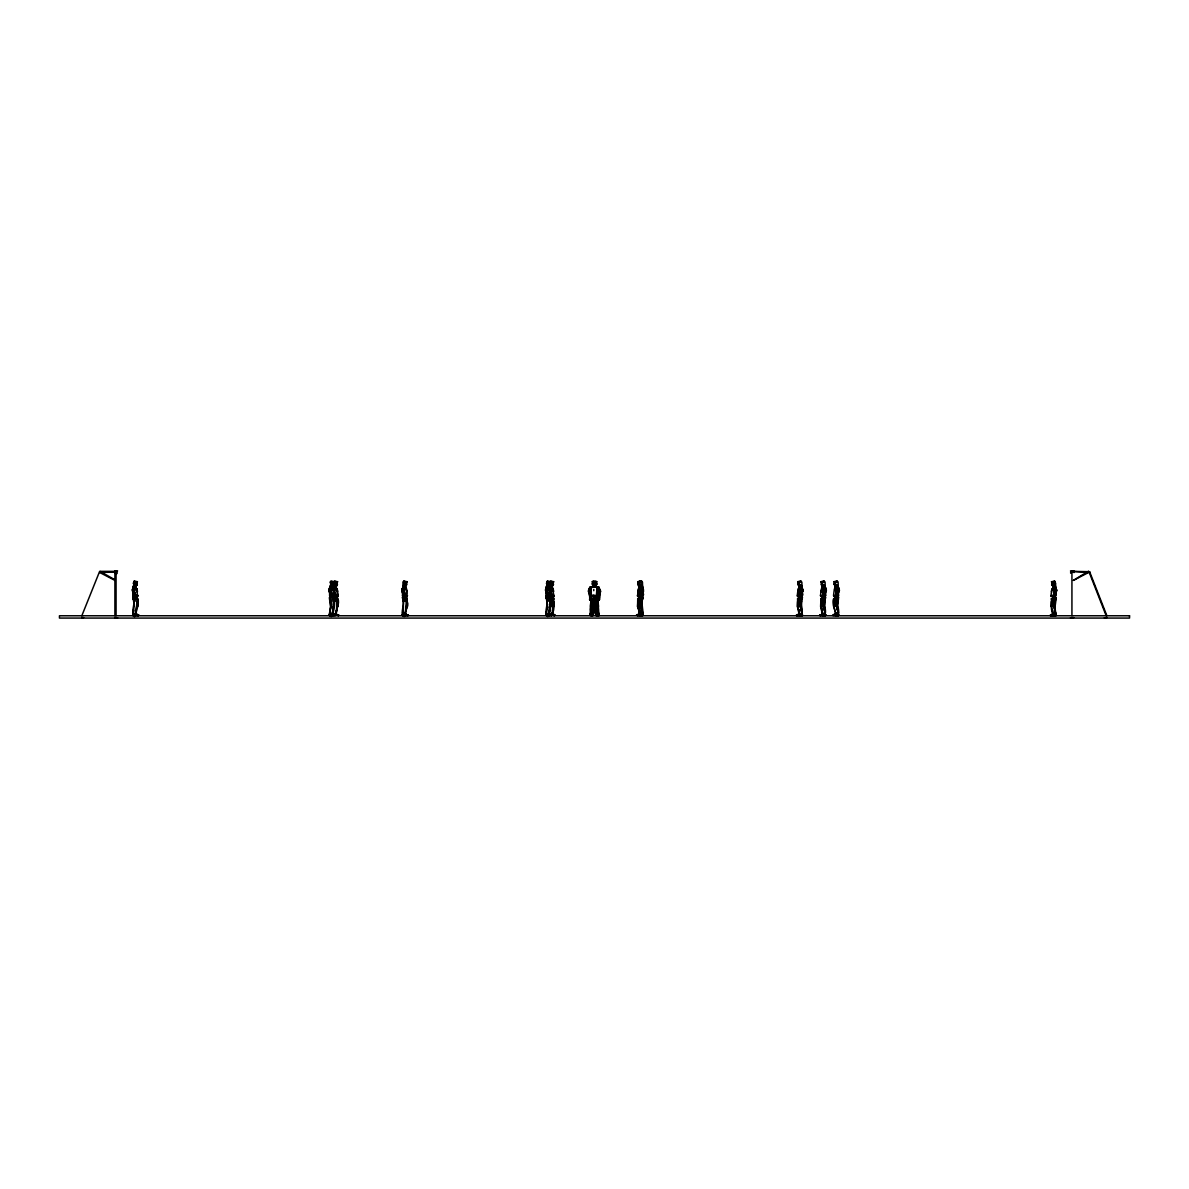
<?xml version="1.0" encoding="UTF-8"?>
<svg xmlns="http://www.w3.org/2000/svg" width="1189" height="1189" viewBox="0 0 1189 1189"><rect width="100%" height="100%" fill="white"/><g stroke="black" fill="none" stroke-linecap="round" stroke-linejoin="round"><path stroke-width="1.5" d="M133.599 588.035L134.283 581.064L133.242 583.368L134.714 585.107M135.16 601.262L135.308 595.184L136.334 595.273M330.17 591.201L329.308 591.26L329.412 589.491L330.364 589.358L329.933 591.141M329.799 586.534C331.493 586.192 332.117 579.058 330.007 582.194L331.374 585.107M331.835 601.262L331.984 595.184L332.994 595.273M333.529 586.415L334.837 581.317L333.5 582.194M335.328 601.262L335.476 595.184L336.487 595.273M402.521 590.829L402.967 586.697L403.933 586.549M402.937 586.415L404.29 583.784L403.859 581.064L402.922 582.194L403.175 588.035M404.736 601.262L404.884 595.184L407.337 596.373M406.92 606.435L405.835 597.785M546.687 591.201L545.81 591.26L545.929 589.491L546.881 589.358L546.568 586.697L547.534 586.549M546.717 586.638L547.906 583.784L547.46 581.064L546.435 583.368L547.891 585.107M548.352 601.262L548.486 595.184L549.511 595.273M549.6 586.415L550.923 581.317L549.586 582.194M551.399 601.262L551.547 595.184L552.573 595.273M593.787 590.695L593.787 589.447M591.899 606.449L592.716 597.978L593.995 597.799L592.226 614.193L590.116 614.683L590.309 613.747M639.043 599.107L639.058 597.785L638.017 606.866L639.875 613.747L637.572 606.806L637.735 598.424L638.121 601.53M638.612 591.706L639.548 587.262M639.132 610.046L638.478 606.435L639.533 595.451L637.557 596.373M640.128 597.874L639.533 599.984C641.867 597.428 643.383 589.298 642.64 588.065M639.192 597.027L639.444 599.746L640.752 590.339L638.701 599.746M798.592 599.746L800.138 590.339L798.845 599.746L798.934 595.451L797.447 596.373M801.698 591.201C803.719 592.167 798.354 601.144 798.934 599.984C801.223 598.899 801.668 589.982 802.471 589.491L801.52 589.358M822.729 597.874L821.807 599.746L822.134 595.451L820.648 596.373M821.703 591.706L822.431 586.742L822.981 589.09L821.926 588.852L822.283 587.277M823.516 599.88L821.852 598.617L822.134 599.984L823.516 599.88L824.824 590.324L825.79 591.26L825.538 587.455L825.552 595.852L820.618 595.971L825.552 595.852M838.795 597.606C834.321 601.366 843.046 616.719 835.51 613.747L834.113 606.658L835.183 595.451L833.697 596.373M837.918 586.474C834.663 585.062 835.064 590.234 835.689 588.555C836.283 581.689 836.253 598.349 835.183 599.984C837.725 597.398 838.408 590.353 838.587 587.455C837.219 594.753 840.638 597.978 834.351 595.511L833.652 595.971L838.587 595.852M1054.093 592.835L1052.547 599.806L1052.637 595.526L1051.15 596.447M1054.212 590.888L1052.637 600.059C1054.717 599.88 1056.516 590.829 1055.416 591.26M596.7 598.171L597.071 606.643M597.235 601.262L596.477 595.273M132.663 597.606C137.136 601.337 128.412 616.794 135.947 613.717L137.374 596.09M332.89 614.49L336.115 613.717L337.542 596.09M598.528 606.42L597.577 595.451L598.944 614.683C600.326 613.39 596.521 612.588 598.141 614.208L595.659 614.193L593.995 597.799M138.266 614.862L136.631 614.654C134.194 613.138 138.147 603.611 137.582 598.424C140.347 601.634 133.346 624.924 133.421 610.135M333.574 604.74L334.243 598.424C336.234 604.384 329.903 624.775 333.44 606.345M331.969 613.182C339.608 618.443 335.61 602.466 337.735 598.424C340.797 604.012 333.752 612.662 336.784 614.654L338.434 614.862M546.375 611.577L546.167 614.683L549.348 613.717L550.76 598.424C552.751 602.496 548.619 613.152 549.348 613.717C541.59 617.522 550.21 601.485 545.855 597.606M549.392 610.135L549.288 614.743C555.739 614.936 551.206 604.74 553.821 598.424C553.048 603.001 556.229 614.505 548.976 614.49M590.264 613.494C588.882 616.526 593.326 616.288 591.423 613.509M552.395 613.717L551.577 613.271L554.505 614.862M642.491 592.464C647.455 598.112 633.247 595.377 639.533 595.451M801.876 592.464C806.127 597.636 795.486 595.838 798.101 595.511L797.403 595.971L798.384 592.806M407.188 601.575C409.937 606.464 402.759 612.974 406.207 614.654L407.842 614.862M1055.535 614.713L1055.327 613.792L1055.624 615.843L1055.089 606.613L1056.248 597.681M591.468 615.634L591.498 613.955M597.086 588.392L597.101 587.529M597.279 615.634L599.122 614.966L598.87 615.739L598.855 613.271M406.237 599.375C405.256 598.587 407.307 595.511 405.33 598.587L401.941 591.84L401.971 589.833L402.67 590.145M595.317 585.969L596.952 584.081M135.977 586.742L136.497 588.852L135.427 589.09L135.977 586.742L137.761 596.373M330.631 588.867L332.103 589.09L332.652 586.742L334.436 596.373M334.124 588.867L335.595 589.09L336.145 586.742L337.929 596.373M402.313 589.491L402.922 587.634L403.532 588.867L405.345 588.555C405.345 583.071 407.604 596.982 406.623 595.674L407.515 595.585L406.683 595.511M550.403 590.368L553.078 597.71L552.543 598.736L550.581 595.555L549.169 586.742L548.619 589.09L546.524 587.634L545.929 589.491M552.276 588.956L552.231 586.742L554 596.373M642.863 595.971L642.476 582.194L641.54 581.064L639.251 581.302M802.248 595.971L801.862 582.194L800.925 581.064L797.804 581.674L798.428 583.636M825.463 595.971L825.077 582.194L824.14 581.064L821.019 581.674L821.941 585.122M838.513 595.971L838.111 582.194L837.175 581.064L834.069 581.674L834.975 585.122M1055.995 588.466L1056.278 591.334L1055.342 590.309L1055.669 583.442L1054.643 581.139L1051.522 581.733L1052.428 585.196M641.302 589.283L639.325 588.852L639.34 586.742M642.461 586.415L639.192 586.876L639.34 588.971L640.381 589.09L639.251 585.553L641.109 590.829M800.509 590.829L799.231 588.971L799.394 586.772L798.711 588.852L799.082 586.876L801.847 586.415M824.007 588.941C820.871 590.324 823.085 584.2 822.431 588.971L823.546 590.606M837.918 587.009L835.525 587.128L836.58 590.606M1054.049 590.68L1052.964 586.89L1055.371 586.355M134.61 614.223L135.947 613.747L133.034 614.743L134.089 606.479L133.465 595.199L133.45 599.613M334.941 614.862L333.292 614.654L333.678 601.158M590.725 589.536C589.402 592.702 590.294 600.296 590.071 599.984L589.581 593.593M643.145 597.606C639.637 601.887 646.296 618.919 640.187 613.613M802.545 597.606C799.082 601.441 804.552 613.702 801.059 614.104C802.53 618.83 801.208 611.934 801.876 614.594L801.133 614.089L802.025 615.724L801.609 613.94M825.746 597.606C822.298 601.441 827.767 613.702 824.274 614.104C825.746 618.83 824.408 611.934 825.077 614.594L824.349 614.089C825.909 618.741 824.467 611.949 825.032 614.639M642.313 591.201C644.081 592.181 639.979 600.846 639.206 599.746M836.551 599.88L835.198 598.766M1054.078 599.628L1052.354 598.676M332.757 596.462L330.319 590.487L329.308 591.26L329.621 589.536M402.209 591.26L402.536 589.536M548.486 595.184L551.116 595.585L546.137 595.971L546.137 589.536M595.942 586.147L596.685 584.156M592.285 614.49L593.4 614.193L593.906 606.866M802.189 597.799L800.479 606.747L802.218 614.683L799.053 613.717L797.462 606.806L797.596 601.575M824.72 599.241L825.404 597.799L823.68 606.747L825.434 614.683L822.253 613.717L820.663 606.806L820.796 601.575M833.667 606.524L833.846 601.575M1051.121 606.583L1051.299 601.634M596.224 614.193L596.135 615.739L597.933 614.966M1055.074 592.33L1055.832 590.22M134.357 586.549L133.391 586.697L133.331 591.528L136.542 598.662L134.357 591.498L135.769 587.262L135.427 589.09M330.364 589.358L330.557 584.661M333.693 586.638L333.633 583.636M546.955 589.254L546.509 591.528L549.719 598.662L547.534 591.498L548.946 587.262L548.619 589.09L549.675 588.852L549.169 586.742M549.868 585.493L549.779 586.474L552.172 587.128L552.216 588.971L552.38 587.277M593.4 614.193L593.935 606.821M834.084 599.419L833.875 598.424C829.833 603.626 841.961 628.58 836.729 606.747C838.78 598.156 838.557 584.765 837.591 604.532M329.977 593.787L330.765 606.479L329.71 614.743L332.831 613.717L329.398 614.49L330.497 606.539L329.338 597.606M407.322 606.613L407.158 598.424C407.768 602.526 404.097 613.063 405.88 613.732C397.527 617.433 406.906 601.381 402.239 597.606M406.192 599.746L406.252 598.349M823.472 599.405L825.79 591.26L824.913 591.201M836.506 599.405L838.825 591.26L837.963 591.201M133.777 589.254L132.737 589.491L132.945 595.971L137.939 595.585L135.308 595.184M798.324 598.513L798.369 597.71M137.107 588.941L136.958 591.632M333.767 588.941L334.599 595.585L329.621 595.971L329.591 588.392M337.26 588.941L338.092 595.585L335.476 595.184M406.683 588.941L406.697 593.697M550.284 588.941L551.042 595.704M553.346 588.941L553.197 591.632M596.328 586.727L597.502 586.816L597.859 588.54L598.795 587.009L599.836 590.324C600.861 595.317 598.29 606.509 599.018 595.317M832.642 615.144L836.164 613.182L832.984 615.634M837.502 588.867L838.111 587.634L838.721 589.491M1050.645 614.921L1053.617 613.256L1050.452 615.813M1054.955 588.941L1055.564 587.708L1056.248 589.417M591.854 606.747L591.171 614.431L590.116 614.683L590.041 613.747M637.572 606.613L637.854 601.619M638.136 607.118L638.24 598.424L639.117 606.866M797.447 606.613L797.626 598.424L798.443 606.345M820.663 606.613L820.841 598.424L821.213 601.53M589.566 591.052L589.878 588.823L591.528 587.455C591.111 590.621 590.814 584.215 589.417 588.035L588.927 590.844L590.532 590.651M590.532 606.42L591.067 595.674M642.863 590.695L642.952 589.447M643.368 590.695L643.442 589.447M802.753 590.695L802.843 589.447M825.969 590.695L826.043 589.447M839.003 590.695L839.092 589.447M1056.456 590.755L1056.545 589.521M592.702 610.21L592.939 606.776M596.774 593.801L596.878 592.345M332.861 596.908L331.018 591.186L332.801 587.277M334.57 588.941L336.145 588.971L336.294 587.277M405.553 586.742L405.137 588.347M598.349 593.593L598.988 599.984M640.351 592.746L641.139 589.907L638.716 588.941L638.047 596.373M799.751 592.746L800.524 589.907L798.101 588.941L797.269 595.585M822.966 592.746L823.397 591.156M836.001 592.746L836.432 591.156M1053.454 592.821L1053.885 591.23M133.361 586.415C136.898 588.823 136.482 583.026 136.943 585.062M330.661 584.661C333.262 588.377 333.901 582.476 333.619 585.062M335.759 585.805C337.869 587.515 336.888 581.406 337.111 585.062M404.201 586.519L403.13 586.281C406.4 588.956 406.103 582.892 406.519 585.062M546.539 586.415L547.074 584.661L549.972 586.147L550.195 583.606L550.135 585.062M549.853 586.385C553.063 588.837 552.766 582.907 553.182 585.062M590.472 610.15L591.319 588.54L590.636 589.907M591.736 609.942L591.988 606.643M824.393 606.687L825.374 614.743C819.994 613.925 824.497 612.261 821.792 614.654L820.142 614.862M835.094 598.751L834.841 599.746L835.778 597.874M823.843 603.046L823.576 606.866L825.434 614.683L822.476 613.747L821.079 606.658L822.164 597.785M836.893 603.046C834.737 606.182 841.009 614.698 837.309 614.104C838.884 618.8 837.487 611.978 838.126 614.594L837.383 614.089M1054.48 601.456L1054.004 606.732L1055.936 614.758C1049.53 614.832 1052.012 604.919 1051.344 598.483L1051.626 599.449M403.443 601.575C401.778 585.85 404.706 610.685 402.61 614.743C406.489 614.52 404.409 612.097 406.222 614.654L408.392 615.144L407.589 615.739L408.392 615.144M546.286 598.008C546.405 586.534 547.683 610.685 546.227 614.743L549.348 613.717M823.085 599.583L822.312 606.42M836.135 599.583L835.347 606.42M1088.188 571.537L1088.173 572.697L1073.325 580.425L1086.954 572.087M550.953 596.373L549.467 595.451M597.428 598.008C599.093 591.215 597.428 601.158 596.328 597.785M822.966 598.186L823.278 595.823M836.016 598.186L836.328 595.823M638.374 585.062L638.166 583.591M638.865 585.062L638.656 583.591M798.265 585.062C797.403 582.313 800.554 588.867 799.29 586.296M821.465 585.062C821.852 583.011 821.584 588.808 825.062 586.415M834.515 585.062L834.306 583.591M1051.968 585.137L1051.76 583.665M590.784 592.776C590.606 595.986 590.071 600.995 590.547 598.751M641.421 591.706L640.202 597.205M642.03 601.233L641.495 606.539L642.387 610.21M800.806 591.706L799.588 597.205M824.022 591.706L822.803 597.205M837.056 591.706L835.837 597.205M1054.509 591.78L1053.291 597.279M135.427 613.182L138.816 615.144L138.013 615.739L138.816 615.144M405.122 613.286L405.612 614.193L405.018 613.42M551.785 613.286L555.055 615.144L554.252 615.739L555.055 615.144M639.102 591.706C637.497 596.655 637.081 596.031 642.952 595.852M642.848 587.589L643.175 591.052L642.892 588.392M802.233 587.589L802.575 591.052L802.293 588.392M825.448 587.589L825.656 588.54M838.483 587.589L838.706 588.54M1055.951 587.648L1055.535 588.6M593.98 586.534L595.6 582.149L592.761 581.317L592.256 583.606M407.292 595.808L402.521 595.971L402.491 588.392M546.093 588.392C545.558 597.16 546.36 580.009 546.331 590.888M641.451 604.532L641.807 601.158M642.298 601.158L641.733 606.479L642.773 614.743L639.37 613.747L638.924 610.15M801.698 601.158L801.118 606.479L802.159 614.743L799.261 613.747L797.864 606.658L798.458 598.349L799.513 597.874M821.807 599.746L823.412 593.593M824.557 604.532L825.255 595.778M834.841 599.746L836.447 593.593M593.4 581.332L593.697 584.958L592.731 586.727M133.554 586.281L133.896 584.661L135.799 586.281M640.916 588.941L639.34 588.971L639.504 586.772L639.831 588.971L638.82 588.852L639.355 586.816L640.693 586.727M799.781 589.09L799.394 586.772L799.439 588.555M1055.371 586.534L1053.008 586.37L1052.874 589.016L1053.112 586.846L1054.375 586.608M597.413 614.193L597.666 613.286L597.785 615.412M332.994 596.194C334.198 603.893 327.57 585.478 330.037 588.54M402.328 588.54L402.655 587.797M329.754 590.145L329.071 589.833C329.026 592.776 331.419 597.651 333.559 598.513M546.271 590.145L545.588 589.833C545.543 592.776 547.936 597.651 550.061 598.513M592.523 607.118L592.226 614.193L590.116 614.683L591.171 595.407L595.08 595.377M595.213 587.098L594.381 586.281L595.362 585.791M589.759 590.22L591.557 586.816L591.201 588.54L590.874 587.589M133.153 588.392L133.257 587.529M329.829 588.392L329.933 587.529M333.321 588.392L333.425 587.529M402.729 588.392L402.833 587.529M546.346 588.392L546.45 587.529M549.392 588.392L549.496 587.529M639.712 606.42L640.678 595.823M799.097 606.42L799.959 595.421L802.337 595.852M1052.815 606.479C1053.692 602.347 1052.666 594.976 1055.446 595.258L1054.821 606.553L1055.877 614.817L1054.182 606.806L1055.906 597.874L1055.223 599.315M332.608 613.747L333.054 610.15M336.101 613.747L336.546 610.15M402.967 588.362L402.209 591.052M549.125 613.747L549.571 610.15M552.632 610.15C553.584 613.494 550.492 613.019 552.305 614.178L551.681 613.182M593.965 606.345L595.109 598.424M638.538 601.366L638.671 598.171M821.629 601.366L821.762 598.171M1055.832 587.871C1057.303 592.716 1055.193 599.033 1051.819 595.57L1051.121 596.046L1052.637 595.526M135.546 613.286L136.155 613.717L133.034 614.743L133.569 610.076M550.017 589.254L549.63 586.697L550.596 586.549M1052.785 586.95L1052.934 589.031L1054.509 589.016M590.071 599.984L588.927 590.844L591.067 591.201M642.565 599.137L642.342 595.199L640.901 606.672L642.833 614.683L641.674 614.104L641.792 615.753L641.718 613.702M801.951 599.137L801.609 595.332M329.412 614.431L330.527 614.193L329.412 614.431L329.858 611.577M404.201 614.208L402.313 614.431L402.997 610.135M136.884 598.513C134.758 597.636 132.351 592.791 132.395 589.833L132.975 587.589M329.754 587.797L329.308 591.052L330.364 590.383M592.598 606.613L593.95 598.424L595.659 614.193L596.774 614.49L595.362 597.606M643.056 588.54L642.669 590.651M802.07 590.888L802.456 588.54M801.832 595.317L800.286 606.672L802.218 614.683L800.569 614.208M1056.159 588.614L1055.758 595.882M598.751 613.747L597.636 613.509M640.975 606.36L641.986 612.855M800.375 606.36L801.267 610.195M596.744 588.555L596.982 587.262L595.54 586.742M640.633 586.712L638.82 588.852M639.414 582.224L638.835 581.703L641.034 581.064L641.971 582.194L642.179 586.534L639.875 587.128C638.879 591.646 640.247 582.06 639.073 588.956M801.668 586.474L799.276 587.128L798.711 588.852L800.687 589.283M824.869 586.474L822.476 587.128L821.926 588.852M835.525 587.128L834.96 588.852L836.937 589.283M1055.371 587.084L1052.978 587.188L1052.414 588.927L1054.39 589.343M133.183 615.724L133.599 613.702L133.376 614.639C133.688 612.365 132.142 618.875 136.185 615.739M332.861 615.739C329.115 618.681 330.379 612.335 330.052 614.639L330.75 614.089L329.962 615.768L330.26 613.94M333.455 615.664L333.752 613.732L333.544 614.639M403.175 613.702L403.101 615.753L403.621 613.94L402.908 614.594C403.353 612.409 402.001 618.652 405.761 615.739M546.777 613.702L546.702 615.753L547.237 613.94L546.524 614.594C546.955 612.409 545.602 618.652 549.363 615.739M549.526 615.664L549.838 613.732L549.288 614.743M551.666 589.09L552.008 587.262L550.596 591.498M589.64 599.048L590.472 599.642L589.566 597.874M136.482 585.122L137.389 581.674L134.684 581.317M333.158 585.122L334.064 581.674L331.359 581.317M336.65 585.122L337.557 581.674L334.837 581.317M406.058 585.122L406.965 581.674L404.26 581.317M549.66 585.122L550.581 581.674L547.861 581.317M552.722 585.122L553.643 581.674L550.923 581.317M597.651 590.606L599.271 590.339L599.524 592.033L598.691 599.746M638.255 583.873L638.523 586.147L639.727 585.805M638.746 583.873L640.039 586.831M834.396 583.873C835.718 586.489 834.485 587.069 838.096 586.415M1051.849 583.948L1053.008 586.37M596.937 588.392L596.373 595.971L590.963 595.808L597.294 595.644M637.839 591.557L638.092 590.368M638.344 591.557L638.597 590.368M797.73 591.557L797.982 590.368M820.945 591.557L821.198 590.368M1051.448 591.632L1051.685 590.443M592.954 615.634L591.334 615.634L593.073 615.233M641.451 601.575L641.867 599.613M639.682 587.277L639.325 588.852M799.067 587.277L799.231 588.971M835.332 587.277L835.481 588.971L837.056 588.941M1052.785 587.336L1052.934 589.031M404.884 595.184L406.772 595.763M551.547 595.184L554.178 595.585L551.533 595.644M597.027 589.685L597.918 590.77L599.628 590.249L598.141 588.689L596.655 589.09M333.96 606.866L333.41 599.583M337.453 606.866L337.319 601.515M550.477 606.866L549.853 599.375M553.539 606.866L553.465 603.15M597.844 588.941L598.439 595.808M403.175 613.94L402.759 615.62L407.842 615.412M546.777 613.94L546.36 615.62L551.458 615.412M596.254 598.557L596.715 597.71M136.453 596.388L136.096 595.882M336.621 596.388L334.51 591.498L335.937 587.262L336.205 588.956L335.967 586.772L336.205 588.956M406.029 596.388L403.933 591.498L405.345 587.262L405.612 588.956L405.39 586.772L405.612 588.956M549.63 596.388L549.273 595.882M552.692 596.388L552.335 595.882M133.599 594.426L133.436 592.122M329.799 592.88L330.096 592.122M546.316 592.88L545.81 591.26M640.752 590.339L639.875 587.128M800.138 590.339L799.276 587.128M1053.855 590.413L1052.978 587.188M333.425 590.918L333.544 586.697L334.525 586.549M403.353 589.254L402.893 591.528L406.118 598.662M405.969 610.15L406.876 606.866M596.804 583.606L596.298 581.317L593.46 582.149M596.09 596.269L598.662 591.706L597.993 590.487M1056.278 591.126L1055.327 590.398L1054.004 599.94M598.795 587.009C596.952 586.801 591.988 585.434 593.415 586.281M330.274 613.702L330.007 614.594L330.81 614.104M639.013 586.147L638.716 585.077M550.269 606.687L549.927 602.838M135.561 588.347L136.126 586.876L134.625 586.727L134.238 589.372M332.221 588.347L332.608 587.128L331.359 586.712M335.714 588.347L336.101 587.128L333.708 586.474M548.738 588.347L549.303 586.876L546.791 586.385L547.817 586.519M551.8 588.347L552.201 586.816L552.736 588.852M589.045 591.706L589.967 597.502M590.784 600.103L589.744 599.405M332.742 585.553L332.103 586.638L330.289 586.385M334.287 584.676C336.16 584.468 336.903 587.634 333.782 586.385M403.561 584.661L405.375 586.281M549.259 585.553L549.288 587.098L548.976 586.281M550.373 584.676L552.038 586.281M588.629 591.037L589.031 589.343L591.468 587.634M136.304 585.969L136.601 585.077M332.979 585.969L333.262 585.077L332.117 585.166M336.472 585.969L336.755 585.077L335.61 585.166M552.543 585.969L552.84 585.077M639.459 583.606L639.92 582.224L637.928 581.674L638.835 585.122M798.845 583.606L799.305 582.224L797.804 581.674M822.06 583.606L822.52 582.224L821.019 581.674M835.109 583.606L835.555 582.224L834.069 581.674M1052.562 583.665L1053.008 582.283L1051.522 581.733M593.029 615.426L592.657 613.182L591.468 613.182M639.281 584.156L638.047 584.572L638.359 583.636M638.85 583.636L638.538 584.572L639.786 584.156M799.171 584.156L797.923 584.572L798.235 583.636M822.387 584.156L821.138 584.572L821.45 583.636M835.421 584.156L834.173 584.572L834.5 583.636M1052.874 584.23L1051.641 584.646L1051.953 583.71M641.644 601.634L642.387 599.479M798.458 588.956L799.216 586.742M835.481 586.742L834.752 590.443M1052.934 586.801L1052.206 590.517M597.473 595.644L599.613 591.498L597.978 588.733M330.765 613.955L329.858 615.724M133.138 586.534L133.569 585.642M333.292 586.534L333.723 585.642M402.714 586.534L403.145 585.642M546.316 586.534L546.747 585.642M549.377 586.534L549.808 585.642M800.851 586.549L801.654 586.831M81.818 615.768L99.653 571.359L116.076 571.359L116.076 615.768M330.081 610.135L331.33 606.97M546.598 610.135L547.832 606.97M824.616 592.746L825.092 591.528L824.572 592.256M837.651 592.746L838.141 591.528L837.621 592.256M1055.119 592.821L1055.594 591.602M824.869 587.009L822.431 586.742M330.022 587.634L329.412 589.491M332.831 589.343L333.514 587.634M548.902 589.343L549.586 587.634M798.384 599.553L798.666 598.572M821.599 599.553L822.045 598.751M834.648 599.553L834.916 598.572M1052.102 599.613L1052.369 598.647L1052.295 599.821M1070.68 571.864L1070.68 573.261M824.928 598.959L825.404 597.799M837.963 598.959C840.147 596.908 834.767 607.505 837.532 610.195M1055.416 599.018L1055.906 597.874M638.211 595.511L637.512 595.971L639.043 595.451L638.582 599.583M330.914 589.372L331.33 586.757L330.215 586.474M334.406 589.372L334.822 586.757L336.145 586.742M403.814 589.372L404.23 586.757L403.116 586.474M547.43 589.372L547.847 586.757L546.732 586.474M550.492 589.372L550.893 586.757L552.231 586.742M837.755 599.241L838.453 597.799M332.712 588.956L332.474 586.772L333.173 588.852L331.077 588.941M588.808 590.829L589.254 592.39M596.12 584.453L595.02 583.591M590.026 599.553L589.982 598.617M597.22 588.362L598.706 588.065L600.43 591.037M642.372 592.91L642.521 589.328M642.877 592.91L643.576 591.201L642.729 590.145M133.465 595.199L132.945 595.971L133.465 595.377M402.729 595.778L402.447 595.852M546.658 595.199L546.137 595.971L546.658 595.377M1054.45 583.398L1055 585.657M1088.782 572.533L1088.351 571.359M824.289 594.872L826.459 590.249L825.612 588.689M593.549 585.062L594.114 584.126M132.737 589.491L133.346 587.634L133.956 588.867M801.713 593.801L802.947 591.453L802.813 589.833L802.114 590.145M837.963 593.801L839.508 590.249L838.067 588.362M1055.416 593.861L1056.962 590.324L1055.535 588.436M599.419 599.048L598.587 599.642L599.494 597.874M593.281 584.468L593.742 585.969M642.313 597.517L641.852 595.199L642.223 598.008M335.476 615.144C333.975 616.809 336.561 613.91 333.321 614.654L332.117 613.42M338.627 615.634L335.61 613.42M551.993 615.144C550.418 616.853 553.242 613.762 549.808 614.654L548.486 613.182M332.965 598.736L333.039 596.729M336.457 598.736L336.665 596.551L336.457 598.736L333.648 593.801M549.065 596.67L549.481 598.736M329.308 591.26L329.665 592.479M1052.874 589.016L1053.142 587.321M402.387 588.689L401.971 589.833M822.372 614.193L822.877 613.286M1053.365 613.361L1052.874 614.267L1052.726 610.12M589.432 589.372L590.428 588.05M639.563 597.785L639.073 599.583M117.102 573.544L117.102 571.567M636.501 615.144L637.809 615.634L636.501 615.144L640.485 613.271L638.686 614.654M799.573 613.658L802.471 614.49M640.366 613.42L637.289 614.847M799.023 610.046C797.551 613.881 801.267 612.825 798.577 614.654L796.942 614.862M639.845 609.942L639.979 613.494L638.671 614.654M597.814 595.778L600.252 590.829M593.727 584.661L592.954 585.538L592.107 584.081M640.708 614.223L642.58 614.431L641.243 614.089L641.837 615.739L641.718 613.94L642.432 614.639C641.911 611.904 642.967 618.8 641.718 613.955L642.625 615.724L642.223 613.94M641.466 614.193L642.342 614.683L639.37 613.747L643.071 614.431L641.079 606.747L642.803 597.799M1053.231 597.948L1052.235 598.409L1051.566 606.732L1052.964 613.821L1056.174 614.505L1052.919 613.717M799.885 613.435L796.392 615.144L797.195 615.739L796.392 615.144M822.357 614.178L823.085 613.271L819.949 615.634M824.824 595.332C826.489 599.241 821.748 605.528 824.482 610.195M640.485 613.494L639.756 614.178L641.48 613.747M799.87 613.494L799.142 614.178L800.866 613.747M837.428 606.687L838.423 614.743C834.351 614.044 836.328 612.603 835.391 614.178L837.13 613.747M329.071 589.833L330.052 588.362M545.588 589.833L546.568 588.362M338.181 615.634L338.969 615.144M137.389 581.674L135.903 582.224L137.136 582.209M332.563 582.224L334.064 581.674M337.557 581.674L336.056 582.224L337.29 582.209M406.965 581.674L405.479 582.224L406.712 582.209M550.581 581.674L549.08 582.224L550.314 582.209M553.643 581.674L552.142 582.224L552.603 583.606M641.763 586.831L641.688 585.493M642.268 586.831L641.406 586.712M838.721 614.431L835.302 613.717L836.03 613.182M133.703 590.383L134.58 589.685M403.264 590.383L404.156 589.685M549.942 590.383L550.819 589.685M592.88 584.78L593.118 586.147M594.411 582.209L597.071 581.703M591.988 581.703L594.99 581.317M133.703 599.241L133.005 597.799L133.673 601.634M132.737 614.431L133.852 614.193L132.737 614.49M329.398 614.49L332.623 613.717L334.05 596.09M402.581 597.799L403.249 601.634M546.197 597.799L547.534 604.844M100.129 571.567L100.129 572.712L114.976 580.44M135.918 586.296L134.625 586.519M336.071 586.296L336.264 587.098L335.952 586.281M552.157 586.296L549.794 586.281M596.402 613.182L595.659 613.717L596.729 613.732M596.388 613.717L597.814 614.743L597.487 611.205M596.105 585.538L596.179 584.78M101.362 572.102L114.976 579.816M402.313 614.431L405.523 613.717L406.95 596.09M545.929 614.431L547.817 614.208M132.99 614.683L133.852 614.193M329.65 614.683L330.527 614.193M403.428 614.193L402.313 614.49M547.044 614.193L545.914 614.49M1055.446 595.436L1054.034 606.494L1054.985 610.269M135.338 595.986L134.06 590.829M331.999 595.986L330.735 590.829M336.71 598.662L333.901 590.368L334.005 592.256M404.914 595.986L403.636 590.829M548.515 595.986L547.252 590.829M552.781 598.662L550.314 590.829M136.304 598.736L136.2 597.116M591.498 586.98L588.57 589.818L589.194 589.358L588.258 591.141L588.927 592.746M1055.029 584.735L1053.409 585.612L1053.439 584.156M136.958 583.636L137.285 584.572L136.036 584.156M337.126 583.636L337.438 584.572L336.19 584.156M406.861 584.572L406.534 583.636M550.462 584.572L550.15 583.636M553.212 583.636L553.524 584.572L552.276 584.156M636.754 615.129L637.542 614.862M637.497 595.57L638.419 595.555L637.572 595.659L638.211 588.941M1053.677 585.181L1054.925 584.735M597.918 590.77L598.676 590.398M641.183 584.78L639.221 585.077L639.504 585.969M800.569 584.78L798.607 585.077L798.904 585.969M823.784 584.78L821.822 585.077L822.119 585.969M836.818 584.78L834.856 585.077L835.154 585.969M1054.271 584.839L1052.31 585.151L1052.607 586.043M100.262 571.508L99.623 572.504M549.63 614.639L551.874 613.613M598.037 600.133L599.583 599.628M637.2 615.426L642.625 615.62L639.623 615.739M796.585 615.426L802.025 615.62L799.023 615.739M1071.2 571.344L1072.597 571.344M1071.928 615.768L1071.928 571.359L1073.994 572.563M134.268 589.937L136.75 588.956M330.943 589.937L333.41 588.956M334.436 589.937L336.903 588.956M403.844 589.937L406.326 588.956M547.445 589.937L549.927 588.956M550.507 589.937L552.989 588.956M599.093 597.502L600.014 591.706M642.328 590.77L643.323 590.398M801.728 590.77L802.709 590.398M1055.267 590.561L1056.427 590.472M550.879 614.208L552.186 613.717L553.613 596.09M590.279 587.009L592.984 586.474M333.202 614.743L336.324 613.717L335.714 613.286M798.934 595.451L798.161 595.674M822.134 595.451L820.484 595.585L821.317 588.941L823.739 589.907M835.183 595.451L834.41 595.674M639.533 599.984L640.752 599.628M798.934 599.984L800.138 599.628M822.134 599.984L823.353 599.628M835.183 599.984L836.387 599.628M1052.637 600.059L1053.855 599.702M594.396 586.831L593.742 586.296L593.846 587.098M798.726 581.703L801.267 581.332M821.941 581.703L824.482 581.332M834.975 581.703L837.517 581.332M1052.443 581.778L1054.985 581.406M637.928 581.674L639.756 581.302M591.394 613.286L592.033 614.104L590.205 614.594L590.324 613.702L590.086 615.412M132.871 595.852L133.138 590.888M546.048 595.852L548.322 595.823M640.871 599.405L639.712 599.642M800.256 599.405L799.097 599.642M1053.974 599.479L1052.815 599.717M638.047 584.572L639.073 584.453M336.65 588.852L336.101 587.128M332.548 596.67L332.757 595.882M336.041 596.67L336.249 595.882M334.599 595.585L331.984 595.184M338.092 595.585L333.113 595.971M821.376 595.674L820.484 595.585M1051.864 595.748L1053.677 595.882M641.272 586.534L642.194 586.385C642.209 582.729 640.143 587.128 640.336 584.081M800.658 586.534L801.594 586.385C801.579 582.669 799.513 587.143 799.721 584.081M638.924 615.203L640.767 614.966M822.238 615.739L825.225 615.724L820.142 615.412M838.082 614.639L837.873 613.732L838.171 615.664L833.192 615.412M1055.728 615.694L1050.645 615.471M637.051 615.412L638.032 615.337M796.942 615.412L798.815 615.203M823.888 614.966L820.232 615.233M836.937 614.966L833.281 615.233M1054.39 615.04L1050.734 615.308M640.841 599.048L639.548 599.107M800.227 599.048L798.934 599.107M823.442 599.048L822.149 599.107M836.476 599.048L835.183 599.107M1053.93 599.122L1052.637 599.182M822.892 613.509L824.081 613.747M1053.395 613.583L1054.584 613.821M592.612 586.831L594.173 586.697M594.366 586.415L594.886 584.676L593.98 584.661M638.389 595.63L637.586 595.793M594.99 595.852L596.298 595.778L597.027 606.212M833.519 595.585L834.351 588.941L836.774 589.907M797.789 595.674L800.078 595.823M638.582 581.659L639.132 584.067M593.742 595.317L591.26 595.838M819.607 615.144L820.41 615.634M1050.11 615.203L1050.898 615.813M637.141 615.233L639.429 615.203M638.181 582.209L639.325 582.194M821.287 582.209L822.416 582.194M834.321 582.209L835.466 582.194M1051.789 582.268L1052.919 582.253M133.941 581.332L136.482 581.703M330.601 581.332L333.143 581.703M334.094 581.332L336.636 581.703M403.517 581.332L406.058 581.703M547.118 581.332L549.66 581.703M550.18 581.332L552.722 581.703M593.4 613.717L591.245 613.717C594.143 614.297 592.271 612.588 593.222 614.089M594.069 581.317L595.124 581.674M598.275 590.814L598.275 592.776L597.562 589.328M824.289 584.676L822.907 585.538L822.937 584.081M837.324 584.676L835.956 585.538L835.971 584.081M329.427 588.54L329.635 587.589M545.944 588.54L546.152 587.589M597.398 615.144L598.795 615.129M835.273 615.739L838.275 615.724L837.413 613.94M1052.726 615.813L1055.728 615.798M591.513 613.435L592.672 613.42M114.634 570.928L117.607 570.928M1070.486 570.928L1074.009 570.928M1071.928 571.359L1089.614 571.701L1106.9 615.768M1088.589 571.448L1089.778 571.998M114.976 572.102L100.768 572.414M114.634 617.819L117.607 617.819M1070.486 617.819L1073.801 617.581M1104.373 617.819L1106.885 617.581M591.453 614.654L592.85 614.654M591.453 615.129L592.835 615.144M640.054 581.317L641.882 581.332M799.053 613.717L799.246 609.942M330.052 586.697L331.032 586.549M552.231 582.194L553.375 582.209M332.667 582.194L333.797 582.209M549.571 615.203L551.8 615.426M405.954 615.203L408.199 615.426M334.718 614.966L338.776 615.426M331.226 614.966L335.283 615.426M553.628 595.555L554.089 595.704M137.389 595.555L137.85 595.704M638.954 598.751L639.043 599.984M550.373 595.763L549.734 593.801M641.956 586.415L641.406 585.582M336.561 615.203L338.434 615.412M333.069 615.203L334.941 615.412M405.702 586.876L404.201 586.727L405.761 588.54L405.003 586.682M331.285 586.727L332.652 586.742M554.505 615.412L550.775 614.966L554.862 615.426M138.266 615.412L134.52 614.966L138.623 615.426M550.715 583.323L552.082 583.918L550.953 583.784M547.653 583.323L549.021 583.918L547.906 583.784M404.052 583.323L405.419 583.918L404.29 583.784M334.629 583.323L336.011 583.918L334.882 583.784M331.137 583.323L332.519 583.918L331.389 583.784M134.476 583.323L135.843 583.918L134.714 583.784M1050.987 595.644L1051.804 589.001L1054.242 589.982M593.133 586.549L593.92 586.712M597.532 587.455L599.182 588.823M333.708 586.281L334.793 586.519M330.215 586.281L331.3 586.519M822.476 613.717L825.671 614.431M801.341 614.193L802.456 614.431M643.086 614.49L641.956 614.193L643.071 614.431M550.552 596.09L548.724 613.286M590.175 592.479L588.927 592.122M595.659 614.193L597.814 614.743L597.056 606.687M800.524 586.712L801.668 587.009M641.124 586.712L642.268 587.009M593.742 586.296L597.562 586.98L599.925 589.491M332.786 586.876L332.459 586.831M837.606 614.193L838.721 614.49M825.686 614.49L824.557 614.193M589.476 599.628L590.264 599.88M134.684 586.712L136.497 588.852M597.502 586.816L599.078 588.347M639.37 613.717L642.283 614.743M1052.964 613.792L1054.286 614.282M835.51 613.717L836.833 614.208M545.677 590.398L546.658 590.77M329.16 590.398L330.156 590.77M116.819 571.344L114.902 571.864L115.749 573.915M596.521 598.513L599.88 591.84L599.301 589.833M551.755 615.129L548.709 613.509M334.867 585.107L333.916 584.364M801.817 588.362L802.813 589.833M642.432 588.362L643.412 589.833M1055.059 614.252L1055.936 614.758M641.956 614.193L642.833 614.683M597.012 586.757L599.628 589.372M642.922 589.833L642.506 588.689M549.273 596.462L547.029 592.256M336.249 596.462L334.495 593.281M136.066 614.178L135.635 613.613M549.675 588.852L549.318 587.277M333.173 588.852L332.608 587.128M405.464 596.269L403.413 592.256M822.535 597.591L823.353 590.339L822.476 587.128M551.859 595.957L550.091 592.256M135.62 595.957L133.391 591.453M589.595 593.712L590.279 594.738M1053.484 589.164L1053.112 586.846M802.471 589.491L802.025 588.065M595.511 585.062L594.262 584.067M599.865 589.358L600.742 591.528L598.141 595.986M591.022 596.165L591.453 597.948M550.046 592.746L551.577 595.986M1055.356 585.701L1055.787 586.593M837.888 585.642L838.319 586.534M824.854 585.642L825.285 586.534M801.639 585.642L802.07 586.534M642.253 585.642L642.684 586.534M330.156 598.959L329.68 597.799L331.018 604.844M133.005 597.799L133.495 598.959M333.485 591.528L335.491 595.986M1089.065 571.998L1106.186 615.768M837.546 585.582L837.844 586.385M824.497 585.582L824.794 586.385M547.118 595.317L547.52 596.373M552.439 597.116L552.855 598.557M596.417 615.649L596.373 613.94M639.385 587.128L639.756 588.347M406.058 598.483L406.385 599.553M640.039 587.262L640.455 588.733M638.523 606.866L639.875 613.747M596.833 595.555L596.937 588.956L597.19 589.937M1055.951 589.61L1056.278 591.334M838.498 589.536L838.825 591.26M825.463 589.536L825.79 591.26M802.248 589.536L802.575 591.26M642.863 589.536L643.175 591.26M641.302 606.687L642.164 610.135M1054.227 581.376L1054.435 582.224M836.774 581.317L836.982 582.149M823.739 581.317L823.947 582.149M800.524 581.317L800.732 582.149M641.139 581.317L641.347 582.149M640.633 581.317L640.841 582.149M595.659 581.332L595.852 582.194M801.609 613.732L801.817 614.639M642.223 613.732L642.432 614.639M641.733 613.732L641.941 614.639M136.141 587.277L136.185 588.54M553.465 590.368L553.717 591.557M546.643 599.613L547.059 601.575M406.801 590.368L407.054 591.557M337.394 590.368L337.631 591.557M137.225 590.368L137.478 591.557M330.542 601.575L331.211 604.8M835.689 587.262L836.03 589.09M822.654 587.262L822.981 589.09M821.718 606.866L822.238 610.046M551.533 593.801L551.339 592.345M548.486 593.801L548.278 592.345M404.869 593.801L404.676 592.345M335.461 593.801L335.268 592.345M331.969 593.801L331.776 592.345M135.293 593.801L135.1 592.345M598.855 614.594L598.736 613.702L598.87 615.62M596.789 601.575L597.413 606.524M1055.654 587.604L1055.758 588.451M838.2 587.529L838.304 588.392M825.151 587.529L825.255 588.392M801.951 587.529L802.055 588.392M329.814 590.888L330.007 592.464M597.487 601.575L598.29 610.076M597.725 615.664L597.695 613.613M545.558 589.447L545.632 590.695M401.941 589.447L402.031 590.695M329.041 589.447L329.115 590.695M132.365 589.447L132.455 590.695M334.139 601.619L334.421 606.613M596.075 583.636L596.105 584.572M553.851 601.575L554.029 606.524M550.804 601.575L550.983 606.524M337.78 601.575L337.958 606.524M137.612 601.575L137.79 606.524M639.623 610.046L639.652 613.717M1087.935 572.414L1073.34 571.478M114.902 571.359L114.902 615.768M83.631 617.581L81.818 617.581M549.927 598.349L549.927 599.583L549.868 598.349M135.814 586.772L136.036 588.956L135.814 586.772M548.991 586.772L549.229 588.956L548.991 586.772M639.89 613.182L639.281 614.193L639.771 613.286M334.421 595.659L334.421 595.659M337.914 595.659L337.914 595.659M640.009 586.772L639.771 588.956L640.009 586.772M822.61 586.772L822.372 588.956L822.61 586.772M835.644 586.772L835.421 588.956L835.644 586.772M1129.55 615.768L59.45 615.768L59.45 618.072L1129.55 618.072L1129.55 615.768"/></g></svg>
